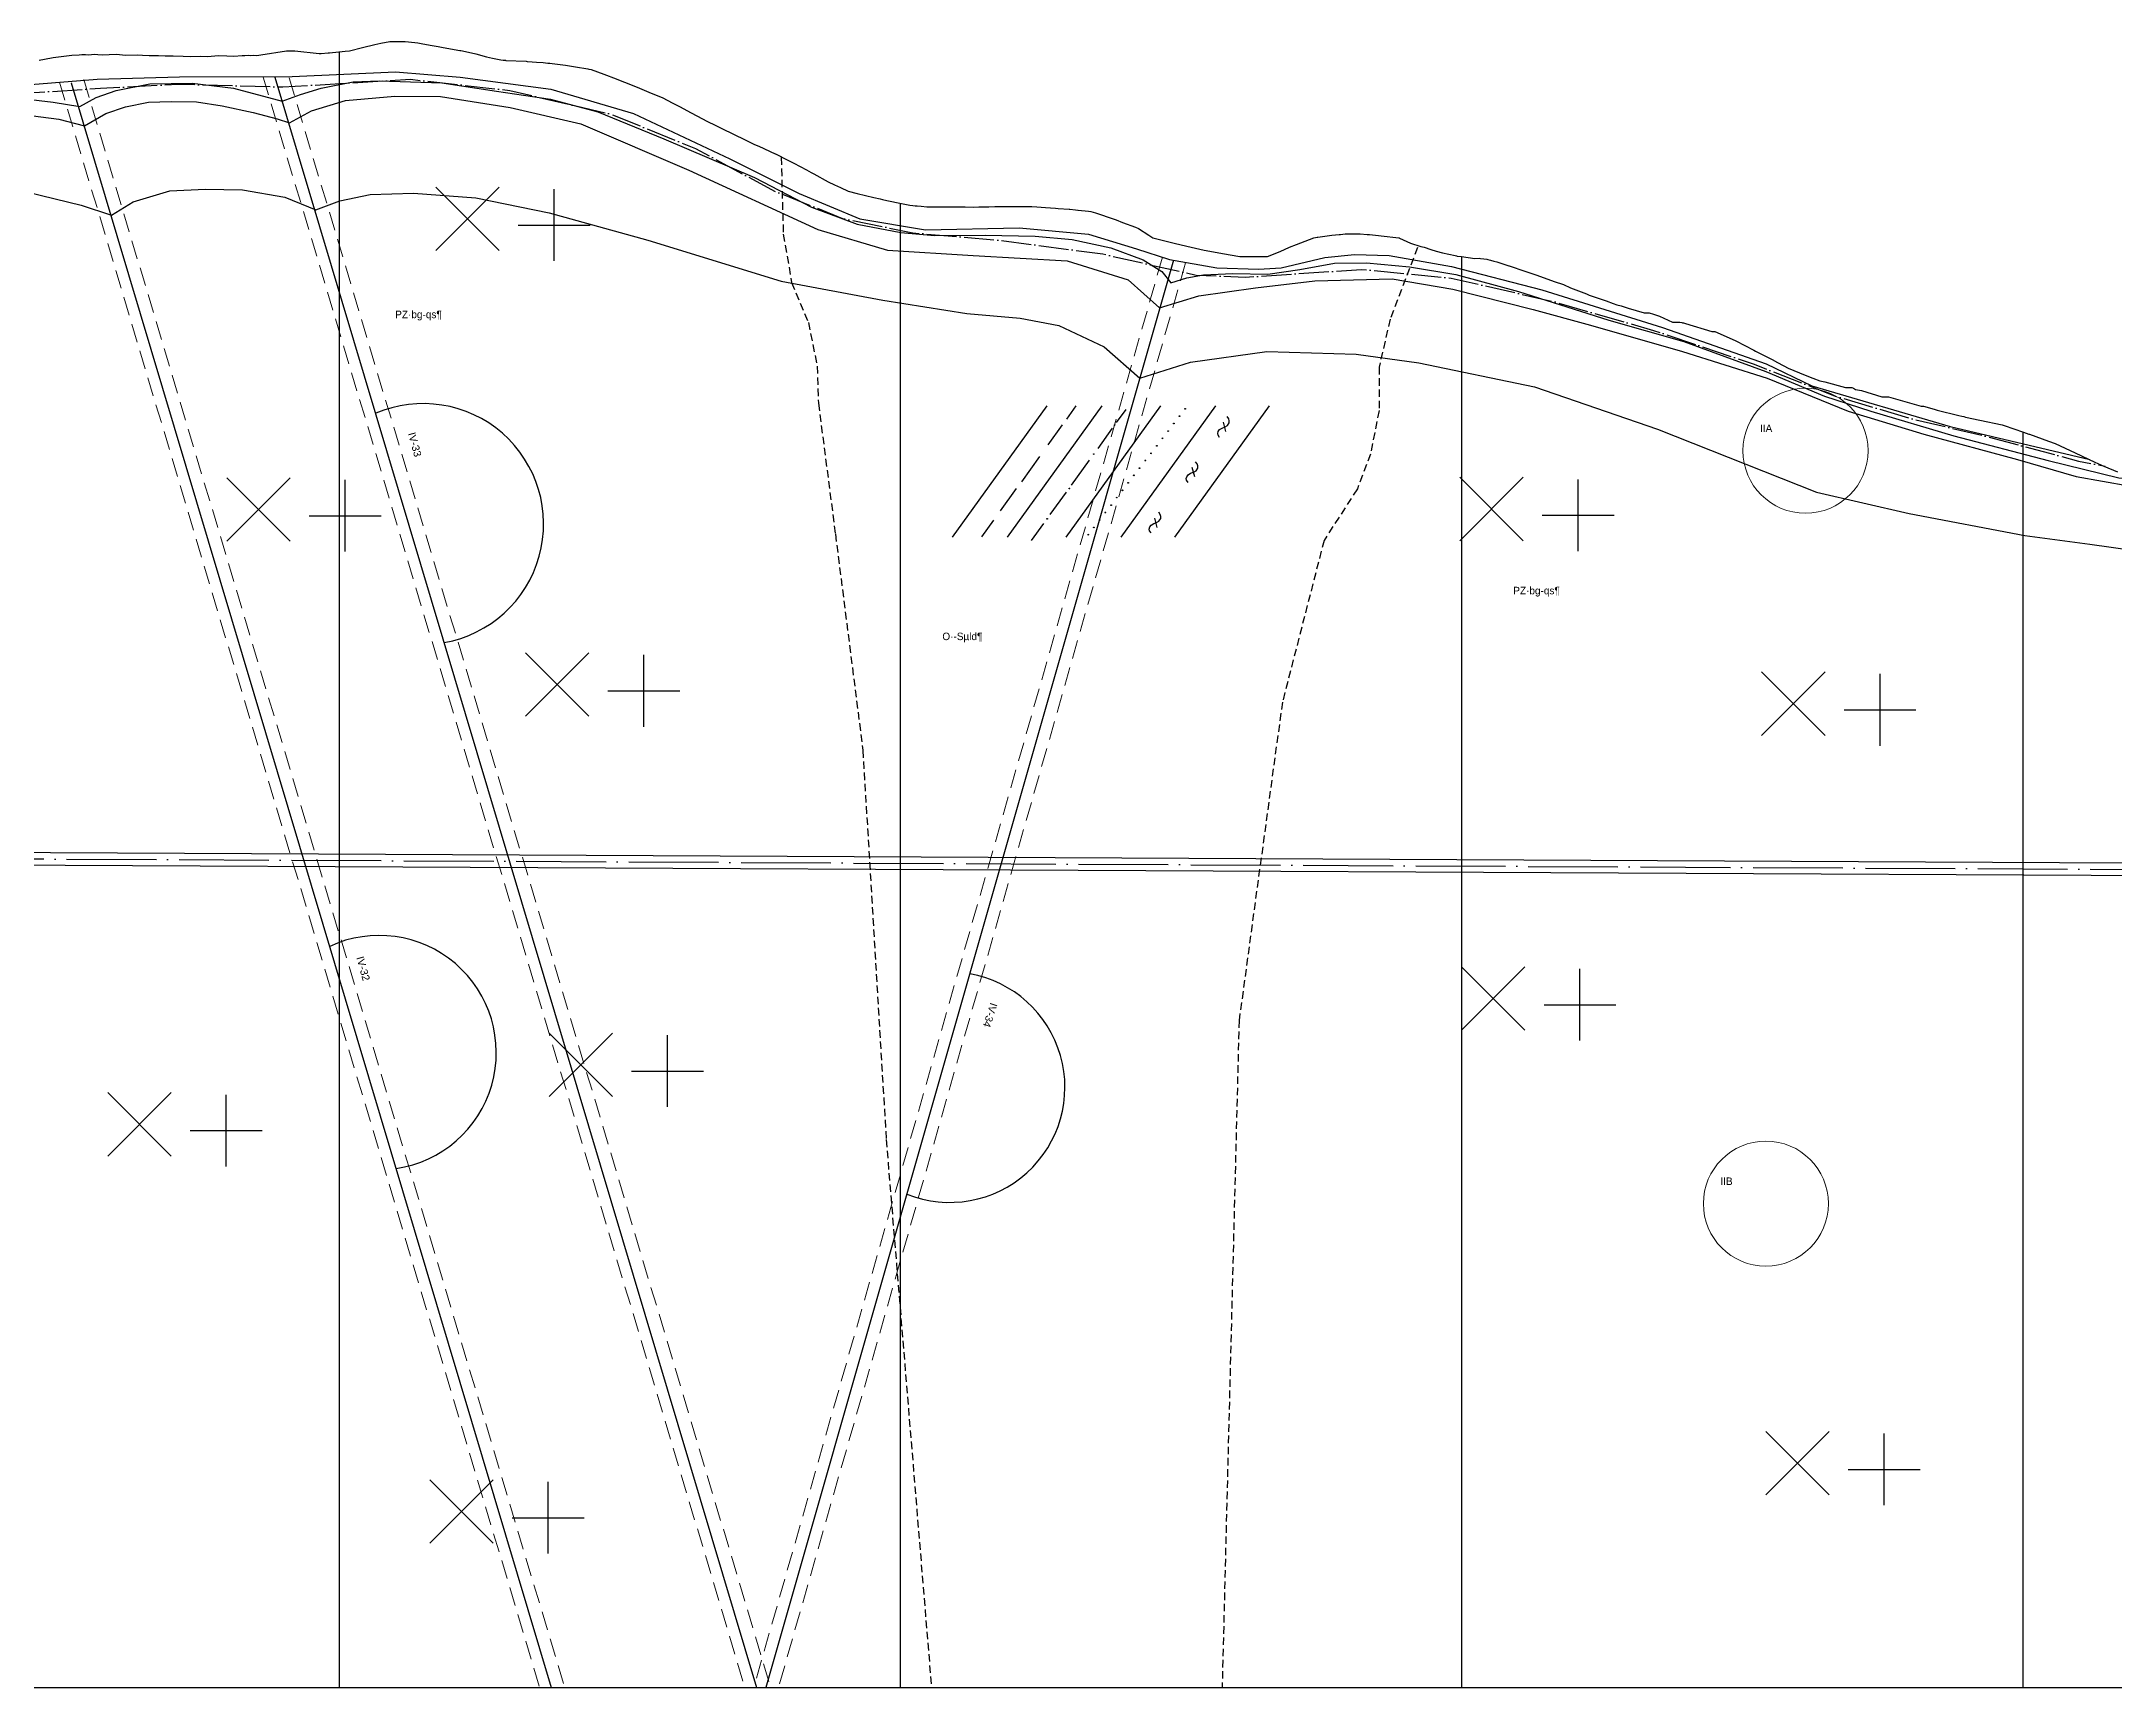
# Model space of a CAD drawing. Header units: inches. Extents: x 444671 to 463716, y 1783086 to 1794968.
# Drawn here: x 454713 to 455821, y 1787038 to 1787918 of the extents above; entities that cross this region are included whole.
import ezdxf

# ---------------------------------------------------------------- set-up
doc = ezdxf.new("R2010")
doc.units = ezdxf.units.IN
doc.header["$MEASUREMENT"] = 0
for name, pattern in [('ACAD_ISO04W100', [30, 24, -3, 0, -3]), ('DASHED', [0.75, 0.5, -0.25]), ('HIDDEN', [0.375, 0.25, -0.125]), ('NG', [1.8, 0.8, -0.1, 0, -0.1, 0.8])]:
    doc.linetypes.add(name, pattern=pattern)
for name, color, linetype in [('4', 4, 'Continuous'), ('Dc', 10, 'Continuous'), ('Dchat', 33, 'Continuous'), ('Dong', 252, 'HIDDEN'), ('Khung_bang', 140, 'Continuous'), ('PEGC', 3, 'Continuous'), ('Text', 3, 'Continuous'), ('Thachhoc', 125, 'Continuous'), ('Tim', 1, 'ACAD_ISO04W100')]:
    doc.layers.add(name, color=color, linetype=linetype)
doc.layers.add('doi', color=33, linetype='Continuous', lineweight=25)
doc.layers.add('Dut gay', color=1, linetype='Continuous', lineweight=25)
doc.styles.add('VNARIAL', font='')
doc.styles.get('VNARIAL').set_extended_font_data('.VnArial')
doc.linetypes.add('_lA1', pattern='A,2,-0.2,["x",Standard,S=0.1,R=0,X=-0.1,Y=-0.05],-0.1', length=2.3)
doc.linetypes.add('_lA2', pattern='A,2,-0.2,["xx",Standard,S=0.1,R=0,X=-0.1,Y=-0.05],-0.18', length=2.38)
doc.linetypes.add('_lB', pattern='A,2,-0.2,["xxx",Standard,S=0.1,R=0,X=-0.1,Y=-0.05],-0.26', length=2.46)
doc.linetypes.add('_llA', pattern='A,2,-0.2,["xxxx",Standard,S=0.1,R=0,X=-0.1,Y=-0.05],-0.34', length=2.54)
doc.linetypes.add('NEN_DA1', pattern='A,1.5,-0.15,["Y",Standard,S=0.2,R=0,X=-0.15,Y=-0.2],-0.005', length=1.655)

# ---------------------------------------------------------------- blocks, each defined once
blk = doc.blocks.new('l1')
at = {"layer": 'Thachhoc'}
for points in [[(-85.9, -35.1), (-35.3, 35.1)], [(-56.5, -35.1), (-5.9, 35.1)], [(-25.3, -35.1), (25.3, 35.1)], [(-24.9, 28.1), (-19.8, 35.2)], [(1.7, 26.2), (6.8, 33.3)], [(4.1, -35.1), (54.7, 35.1)], [(32.9, -35.1), (83.5, 35.1)], [(-34.8, 14.4), (-27.1, 25.1)], [(-8.2, 12.4), (-0.4, 23.2)], [(56.8, 18.3), (56, 19.5), (55.8, 20.4), (56.1, 21.5), (56.8, 22.5), (58.2, 23.3), (59.7, 23.9), (61, 24.6), (61.9, 26), (62, 27.2), (61.7, 28.2), (60.9, 29.4)], [(60.1, 21.5), (58.8, 26.5)], [(-49, -5.4), (-39.3, 8.1)], [(-22.4, -7.3), (-12.7, 6.2)], [(40, -5.9), (39.1, -4.6), (39, -3.7), (39.2, -2.7), (40, -1.7), (41.3, -0.8), (42.9, -0.2), (44.2, 0.4), (45.1, 1.9), (45.2, 3.1), (44.8, 4.1), (44, 5.3)], [(43.5, -2.8), (42.2, 2.2)], [(-60.3, -21), (-51.7, -9.1)], [(-33.7, -22.9), (-25.1, -11)], [(20.2, -32.8), (19.4, -31.6), (19.2, -30.7), (19.5, -29.6), (20.2, -28.7), (21.6, -27.8), (23.1, -27.2), (24.4, -26.5), (25.3, -25.1), (25.4, -23.9), (25.1, -22.9), (24.3, -21.7)], [(-70.3, -34.9), (-63.8, -25.9)], [(-43.7, -36.8), (-37.2, -27.8)], [(23.4, -29.9), (22.1, -24.9)]]:
    blk.add_lwpolyline(points, dxfattribs=at)
for centre in [(38.4, 33.6), (0.7, 24.9), (32.3, 25.7), (35.4, 29.7), (23.2, 13.8), (26.2, 17.8), (29.3, 21.7), (-10.5, 9.4), (14, 1.9), (17.1, 5.9), (20.1, 9.8), (-23.5, -9), (4.9, -10), (7.9, -6), (11, -2), (-4.3, -21.9), (-1.2, -17.9), (1.8, -13.9), (-35.4, -25.2), (-10.4, -29.8), (-7.3, -25.8), (-13.4, -33.7)]:
    blk.add_circle(centre, 0.198, dxfattribs=at)
blk = doc.blocks.new('g2')
at = {"layer": 'Thachhoc'}
for points in [[(-4.6, -14.5), (-38.5, 19.4)], [(-4.6, 19.4), (-38.5, -14.5)], [(24.8, -20.1), (24.8, 18.3)], [(5.6, -0.9), (44, -0.9)]]:
    blk.add_lwpolyline(points, dxfattribs=at)

msp = doc.modelspace()

# ---------------------------------------------------------------- linework, layer by layer
at = {"layer": '4', "linetype": 'NEN_DA1', "ltscale": 8}
msp.add_line((451942.4641, 1787491.9284), (456227.4938, 1787470.5032), dxfattribs=at)
msp.add_lwpolyline([(456292.9593, 1787476.676), (452212.4205, 1787497.0787)], dxfattribs=at)
at = {"layer": 'Dc', "lineweight": 13}
for centre in [(455656.2174, 1787699.5596), (455635.0354, 1787297.0475)]:
    msp.add_circle(centre, 33.4288, dxfattribs=at)
at = {"layer": 'Dchat', "linetype": '_lA1', "ltscale": 70, "flags": 128}
msp.add_lwpolyline([(453627.1938, 1787910.6408), (453628.026, 1787910.6972), (453684.3334, 1787908.2774), (453733.05, 1787907.6702), (453788.1466, 1787911.2999), (453824.474, 1787912.5098), (453869.8832, 1787910.09), (453914.1101, 1787904.1676), (453976.8311, 1787895.5235), (454031.9822, 1787883.0977), (454082.2672, 1787870.1317), (454123.758, 1787861.3223), (454147.8424, 1787857.472), (454168.0732, 1787850.7339), (454193.9421, 1787834.8755), (454219.0512, 1787820.4014), (454264.4405, 1787809.3046), (454300.6185, 1787803.4269), (454323.833, 1787799.6553), (454364.8767, 1787797.2429), (454394.0748, 1787798.782), (454436.2621, 1787810.3892), (454482.3325, 1787833.8674), (454535.4723, 1787861.7211), (454584.2564, 1787881.741), (454628.6848, 1787890.4452), (454651.7505, 1787891.1772), (454694.2252, 1787894.2086), (454743.0712, 1787898.1494), (454787.0629, 1787899.362), (454847.2366, 1787899.7082), (454902.5533, 1787902.1323), (454937.0049, 1787899.2233), (454985.5283, 1787892.9205), (455029.6846, 1787879.8299), (455081.2246, 1787855.6275), (455118.1927, 1787837.1586), (455150.783, 1787823.55), (455185.8054, 1787817.7178), (455235.9069, 1787818.6898), (455272.875, 1787815.2877), (455298.6553, 1787807.5113), (455316.1502, 1787801.7949), (455341.5372, 1787797.3387), (455363.8367, 1787796.6531), (455375.9666, 1787797.3412), (455399.2952, 1787802.8258), (455415.0764, 1787804.5397), (455433.602, 1787803.8541), (455466.9373, 1787797.9952), (455515.2286, 1787785.6062), (455579.8345, 1787765.3928), (455635.1183, 1787746.0395), (455659.6431, 1787734.2634), (455733.6234, 1787712.492), (455808.2704, 1787694.8624)], dxfattribs=at)
at = {"layer": 'Dchat', "linetype": '_lA2', "ltscale": 10, "flags": 128}
msp.add_lwpolyline([(453627.1938, 1787903.8126), (453654.3839, 1787904.0871), (453725.773, 1787902.4781), (453771.6463, 1787904.7389), (453808.4661, 1787906.1722), (453851.5021, 1787905.6944), (453899.3199, 1787900.9166), (453957.6577, 1787892.3165), (454009.2623, 1787883.1005), (454048.8794, 1787873.7364), (454083.8106, 1787865.6492), (454126.8355, 1787855.4339), (454150.8109, 1787846.4833), (454171.9186, 1787833.8738), (454187.7903, 1787819.7689), (454197.7157, 1787808.8541), (454204.3725, 1787811.5407), (454213.568, 1787812.7654), (454229.5094, 1787812.1531), (454238.7224, 1787811.1601), (454272.8771, 1787803.5764), (454300.6185, 1787799.0571), (454307.791, 1787797.8886), (454346.6431, 1787793.9235), (454368.2752, 1787793.0229), (454394.414, 1787795.1243), (454425.3374, 1787800.2806), (454433.7218, 1787800.5972), (454438.2434, 1787799.4186), (454442.1752, 1787796.8651), (454445.6993, 1787798.6451), (454448.5987, 1787799.278), (454451.3377, 1787799.0379), (454453.8845, 1787798.5578), (454459.0631, 1787807.5017), (454465.632, 1787815.8162), (454480.6185, 1787828.0717), (454487.0552, 1787832.6207), (454520.4404, 1787850.3476), (454553.6999, 1787864.8628), (454578.549, 1787875.1762), (454602.6334, 1787882.8158), (454644.7081, 1787886.7238), (454676.6562, 1787888.6584), (454700.0737, 1787888.2233), (454719.4608, 1787885.8813), (454733.7363, 1787883.5394), (454742.4721, 1787888.4359), (454753.1248, 1787892.0548), (454771.2344, 1787895.6737), (454793.7626, 1787896.0212), (454815.8009, 1787893.4137), (454841.8983, 1787886.4603), (454851.7579, 1787889.937), (454862.777, 1787893.4137), (454879.8791, 1787896.7403), (454893.8394, 1787897.3135), (454927.2152, 1787896.2926), (454956.4881, 1787891.7382), (454985.2955, 1787887.4512), (455010.7268, 1787880.8026), (455045.9876, 1787866.2954), (455094.3848, 1787845.5709), (455124.8059, 1787829.682), (455149.2603, 1787820.6917), (455172.5325, 1787816.2463), (455190.6712, 1787814.5365), (455217.7082, 1787814.8784), (455244.4028, 1787814.1945), (455264.2527, 1787812.4847), (455284.7871, 1787808.0392), (455302.2414, 1787801.5421), (455312.1663, 1787795.3868), (455316.9577, 1787789.2316), (455325.5136, 1787791.9672), (455334.4119, 1787793.677), (455350.1549, 1787794.3609), (455368.827, 1787793.933), (455385.9844, 1787796.382), (455404.3674, 1787799.7495), (455421.5248, 1787800.0556), (455444.5035, 1787797.9127), (455469.2214, 1787793.7568), (455502.8295, 1787784.6282), (455551.1208, 1787769.3051), (455591.2548, 1787757.8942), (455634.9779, 1787741.9191), (455666.4464, 1787728.7766), (455691.0565, 1787720.7573), (455735.4882, 1787707.5937), (455785.965, 1787694.3119), (455823.7889, 1787684.9865), (455849.3322, 1787683.514), (455866.5249, 1787686.9497), (455874.6206, 1787686.8754), (455880.4563, 1787685.1747), (455882.4016, 1787684.2029), (455890.6688, 1787692.2204), (455900.8813, 1787697.0795), (455918.3885, 1787704.3681), (455937.9914, 1787711.1348), (455961.1846, 1787715.5072), (455980.6185, 1787716.6275), (456002.1535, 1787716.2503), (456019.7658, 1787712.9481), (456036.4579, 1787707.4958), (456047.0502, 1787707.4958), (456059.5693, 1787704.9296), (456073.0502, 1787699.798), (456092.7845, 1787691.2397), (456110.3156, 1787684.0127), (456128.3558, 1787676.3532), (456148.7117, 1787673.31), (456159.726, 1787672.7045), (456165.9847, 1787673.0943), (456183.4763, 1787675.1568), (456202.4767, 1787676.7997), (456213.7436, 1787678.3511), (456224.6857, 1787679.7176), (456236.0583, 1787680.7127), (456244.0161, 1787682.0792), (456251.4767, 1787683.6941), (456256.4504, 1787684.4395), (456261.5483, 1787684.6879), (456265.9455, 1787684.4776), (456268.5861, 1787684.0481), (456272.0212, 1787683.2495), (456276.7817, 1787680.6143), (456282.8521, 1787676.5343), (456288.2601, 1787673.116), (456292.5645, 1787670.1387), (456297.0455, 1787665.3746), (456300.2642, 1787661.6756), (456301.378, 1787659.6815), (456303.6342, 1787659.7244), (456308.8785, 1787659.2736), (456312.2057, 1787658.6537), (456315.8563, 1787657.6029), (456317.7912, 1787657.1755), (456320.5951, 1787656.7178), (456324.0496, 1787655.9654), (456328.0506, 1787654.8232), (456331.4931, 1787653.0161), (456334.929, 1787650.3752), (456337.4692, 1787647.8698), (456342.2262, 1787643.8779), (456347.0397, 1787639.3092), (456351.4803, 1787635.6974), (456354.4421, 1787633.302), (456357.7636, 1787630.7579), (456360.3512, 1787628.946), (456364.982, 1787626.3534), (456373.9109, 1787622.2119), (456380.9196, 1787619.0979), (456386.4532, 1787617.0445), (456391.8285, 1787615.149), (456395.0697, 1787614.5172), (456400.9549, 1787614.1133), (456406.1118, 1787614.0055), (456408.826, 1787613.7946), (456412.9128, 1787613.262), (456418.3322, 1787611.4868), (456424.4622, 1787608.2027), (456431.5112, 1787602.7762), (456445.4936, 1787591.6911), (456460.9437, 1787581.022), (456477.7573, 1787569.6719), (456490.1681, 1787562.2209), (456507.1672, 1787552.9365), (456529.881, 1787542.7257), (456545.3242, 1787538.3), (456568.466, 1787532.8812), (456589.7998, 1787530.7137), (456622.804, 1787529.2544), (456636.4354, 1787529.263), (456643.2123, 1787528.636), (456647.9812, 1787527.8837), (456654.4784, 1787526.2963), (456659.8272, 1787530.2043), (456667.0027, 1787533.0157), (456676.2888, 1787536.6706), (456690.8935, 1787540.8261), (456705.3909, 1787547.0239), (456721.9126, 1787552.4201), (456730.6071, 1787555.4407), (456740.4752, 1787558.1446), (456751.6166, 1787560.6894), (456761.9621, 1787561.3256), (456769.1244, 1787561.6437), (456782.6145, 1787561.1966), (456790.2421, 1787559.1403), (456803.9088, 1787555.1102), (456817.5755, 1787550.1847), (456834.6028, 1787545.483), (456853.8688, 1787538.2396), (456902.7106, 1787525.0167), (456918.5039, 1787519.053), (456926.5248, 1787514.3682), (456933.3117, 1787509.6833), (456937.0819, 1787505.9689), (456939.3753, 1787506.5477), (456943.8847, 1787507.2408), (456949.7306, 1787507.411), (456955.8816, 1787507.0056), (456958.4526, 1787506.8986), (456976.2484, 1787503.4561), (456994.0436, 1787499.8488), (457011.8388, 1787492.8919), (457030.2177, 1787484.8838), (457047.2392, 1787473.8042), (457072.0635, 1787457.0237), (457103.6074, 1787439.2049), (457123.3696, 1787425.9847), (457150.1447, 1787415.4149), (457168.6521, 1787407.2739), (457193.0069, 1787397.3579), (457219.8243, 1787387.7187), (457245.5897, 1787377.6366), (457271.666, 1787367.3969), (457296.6663, 1787358.5117), (457300.5286, 1787357.3688)], dxfattribs=at)
at = {"layer": 'Dchat', "color": 14, "linetype": 'Continuous', "lineweight": 13}
for points in [[(454729.2463, 1787896.2738), (454985.8255, 1787038.3548)], [(454838.1218, 1787899.35), (455095.621, 1787038.3548)], [(455318.4996, 1787801.3839), (455100.5022, 1787038.3548)]]:
    msp.add_lwpolyline(points, dxfattribs=at)
at = {"layer": 'Dchat', "linetype": '_lB', "ltscale": 10, "flags": 128}
msp.add_lwpolyline([(453627.1938, 1787893.8899), (453630.0148, 1787893.9963), (453706.8983, 1787892.1563), (453756.3747, 1787892.7224), (453810.2392, 1787894.1025), (453864.1036, 1787892.7224), (453922.1115, 1787885.8224), (453991.9163, 1787875.6705), (454040.2562, 1787865.0905), (454100.566, 1787852.2104), (454120.6185, 1787845.6825), (454139.0316, 1787837.8423), (454155.187, 1787827.3012), (454177.9348, 1787809.1835), (454196.0677, 1787794.6897), (454205.2988, 1787786.125), (454213.2112, 1787790.7364), (454222.4437, 1787793.3722), (454264.5652, 1787793.2043), (454300.6185, 1787790.1547), (454324.6198, 1787788.1245), (454356.386, 1787785.8245), (454386.3107, 1787786.2845), (454407.0278, 1787787.2045), (454413.2103, 1787787.3199), (454426.315, 1787787.3199), (454432.665, 1787785.4629), (454437.1565, 1787782.2131), (454441.3382, 1787784.0701), (454444.7456, 1787784.9986), (454451.87, 1787784.5343), (454458.0652, 1787783.7606), (454463.1974, 1787792.4444), (454468.3706, 1787800.1196), (454486.5265, 1787818.3255), (454516.3005, 1787836.5057), (454561.4177, 1787858.1257), (454597.5064, 1787871.0299), (454632.9556, 1787877.9299), (454661.9596, 1787880.6899), (454680.6185, 1787880.3015), (454699.2216, 1787879.9205), (454722.4441, 1787876.7274), (454736.2928, 1787873.3218), (454747.5851, 1787879.9205), (454758.2378, 1787883.3268), (454770.493, 1787885.968), (454782.5513, 1787886.2318), (454796.1695, 1787886.0047), (454809.7877, 1787883.9638), (454826.3562, 1787880.3355), (454839.2924, 1787877.0474), (454845.7612, 1787874.8926), (454857.557, 1787881.2453), (454875.8257, 1787886.7498), (454902.2127, 1787889.0678), (454926.4625, 1787888.9966), (454963.7532, 1787883.0166), (455001.5044, 1787874.2766), (455059.2215, 1787849.5607), (455128.2141, 1787817.8875), (455165.5073, 1787806.7087), (455211.1915, 1787803.914), (455261.5374, 1787801.1193), (455294.1691, 1787790.8721), (455310.9511, 1787775.9671), (455331.9859, 1787782.346), (455362.183, 1787786.5636), (455394.0036, 1787790.4568), (455435.2405, 1787791.4301), (455467.7105, 1787785.9147), (455510.7012, 1787775.0138), (455541.3078, 1787766.7156), (455590.4732, 1787752.6799), (455635.7291, 1787738.3255), (455679.0497, 1787720.7964), (455719.5388, 1787708.412), (455769.5305, 1787694.7891), (455800.9302, 1787685.7072), (455829.0247, 1787680.7534), (455848.0298, 1787679.515), (455868.6875, 1787677.4509), (455877.5914, 1787676.3651), (455885.7604, 1787674.2277), (455893.4487, 1787683.0708), (455910.5989, 1787692.0745), (455937.0508, 1787700.7877), (455980.6185, 1787705.5518), (456006.9257, 1787704.2882), (456019.7658, 1787701.0814), (456033.2468, 1787694.6671), (456043.8406, 1787696.2705), (456055.7174, 1787694.6671), (456067.9153, 1787690.4975), (456083.7433, 1787684.8001), (456113.566, 1787674.275), (456128.3558, 1787669.5318), (456139.9227, 1787669.2461), (456152.4408, 1787669.1185), (456171.755, 1787670.0919), (456191.1709, 1787673.1535), (456213.5111, 1787674.3748), (456229.8412, 1787674.3748), (456240.6035, 1787674.8299), (456250.5832, 1787674.4203), (456256.9276, 1787673.6841), (456265.5499, 1787672.149), (456272.0212, 1787671.0495), (456276.8136, 1787669.2057), (456282.8396, 1787666.1954), (456290.5888, 1787662.0812), (456294.1038, 1787660.6946), (456298.4683, 1787657.7744), (456302.9104, 1787653.259), (456305.5328, 1787653.6053), (456309.8163, 1787653.3273), (456314.7659, 1787652.6728), (456317.7912, 1787652.1755), (456328.9741, 1787647.3733), (456339.0597, 1787642.2151), (456339.0597, 1787642.2151), (456347.0266, 1787636.9105), (456353.7608, 1787632.4242), (456360.3512, 1787627.9451), (456370.5111, 1787621.7093), (456376.2521, 1787619.0621), (456382.2929, 1787616.5246), (456389.0663, 1787613.9458), (456396.0791, 1787612.2432), (456401.7306, 1787611.7564), (456406.895, 1787611.2696), (456412.4491, 1787610.2961), (456418.6142, 1787607.949), (456424.753, 1787604.5416), (456431.3116, 1787598.873), (456441.789, 1787589.6652), (456453.3202, 1787579.0786), (456467.0331, 1787568.6476), (456478.6265, 1787561.5996), (456491.5478, 1787553.8396), (456523.3495, 1787537.0173), (456540.7946, 1787529.2403), (456555.1017, 1787524.4751), (456574.3955, 1787521.0093), (456599.9769, 1787518.6267), (456616.2202, 1787518.2494), (456630.3461, 1787517.0567), (456639.8956, 1787515.8646), (456649.8444, 1787515.0694), (456658.1601, 1787514.0802), (456666.9094, 1787521.7481), (456678.717, 1787528.5485), (456690.3858, 1787533.2671), (456699.1373, 1787537.4306), (456711.2228, 1787542.0104), (456729.3132, 1787547.8179), (456744.5841, 1787552.0649), (456765.8635, 1787555.7317), (456782.6145, 1787557.1966), (456794.0964, 1787553.7856), (456809.6185, 1787548.0112), (456820.5212, 1787543.2385), (456835.0236, 1787538.936), (456850.9343, 1787535.0765), (456880.1276, 1787528.2281), (456904.7516, 1787520.6187), (456916.8097, 1787514.7849), (456926.0225, 1787508.9163), (456930.5767, 1787505.2412), (456935.313, 1787498.3548), (456938.1087, 1787499.6411), (456944.9912, 1787500.4287), (456953.9679, 1787499.6196), (456971.6594, 1787494.8945), (456992.9286, 1787487.1714), (456998.0188, 1787484.4293), (457033.4651, 1787467.8049), (457044.8407, 1787461.0645), (457063.4509, 1787451.0777), (457081.5577, 1787441.0763), (457099.1691, 1787431.8281), (457118.0738, 1787423.7775), (457141.735, 1787413.4501), (457172.2304, 1787399.5515), (457214.6082, 1787384.0045), (457254.0334, 1787368.9942), (457299.8621, 1787354.7932), (457300.5286, 1787354.6198)], dxfattribs=at)
at = {"layer": 'Dchat', "linetype": '_llA', "ltscale": 10, "flags": 128}
msp.add_lwpolyline([(453627.1938, 1787852.2661), (453643.9336, 1787852.7223), (453710.5875, 1787855.4077), (453816.2335, 1787853.8085), (453913.1313, 1787849.3815), (453995.5196, 1787839.2545), (454057.2932, 1787826.8143), (454094.2765, 1787813.3192), (454127.7971, 1787797.5297), (454149.346, 1787783.654), (454188.1703, 1787755.3704), (454223.6063, 1787722.3559), (454233.1836, 1787727.1406), (454243.7186, 1787730.0114), (454266.7042, 1787729.0545), (454300.6185, 1787724.8187), (454339.3503, 1787725.521), (454385.516, 1787725.064), (454404.839, 1787719.4779), (454413.1859, 1787712.1271), (454426.3182, 1787723.0866), (454445.5033, 1787726.5272), (454462.2286, 1787725.0527), (454476.9864, 1787722.1035), (454486.4545, 1787741.8492), (454506.9435, 1787772.0795), (454527.5406, 1787790.9081), (454558.6553, 1787815.4291), (454585.3877, 1787829.0033), (454623.9524, 1787838.1986), (454661.742, 1787840.3921), (454706.0038, 1787837.7648), (454734.4892, 1787830.7588), (454750.7039, 1787825.5043), (454762.1677, 1787832.5877), (454781.9006, 1787838.4411), (454800.7086, 1787839.3653), (454820.7498, 1787839.0572), (454843.2577, 1787835.0523), (454859.9074, 1787828.2747), (454872.6438, 1787833.1668), (454888.9851, 1787836.5557), (454912.1096, 1787837.1718), (454945.409, 1787834.7072), (454984.5665, 1787826.6973), (455037.4117, 1787812.1965), (455108.5699, 1787790.2057), (455162.9899, 1787779.9611), (455207.9455, 1787772.8687), (455236.3469, 1787770.3859), (455257.0385, 1787766.4851), (455281.2437, 1787755.1726), (455300.3736, 1787738.3989), (455327.5308, 1787746.9893), (455368.2826, 1787752.6056), (455416.0605, 1787751.2015), (455449.5419, 1787746.6034), (455511.334, 1787733.7612), (455577.0808, 1787711.0405), (455662.1067, 1787677.4532), (455711.6692, 1787666.0261), (455773.4613, 1787654.1718), (455808.2322, 1787649.6773), (455842.3414, 1787644.738), (455870.5186, 1787640.2927), (455898.2014, 1787632.3898), (455912.6401, 1787644.245), (455930.537, 1787654.6333), (455957.2311, 1787661.0544), (455984.0168, 1787662.5315), (456001.3575, 1787659.1668), (456011.6348, 1787655.0103), (456019.7098, 1787649.8759), (456029.9871, 1787652.3209), (456047.3607, 1787654.0323), (456075.5015, 1787650.2105), (456091.9096, 1787646.2974, -0.013604049), (456092.698, 1787646.0866), (456123.9551, 1787636.8093), (456142.9233, 1787633.256), (456161.2986, 1787629.7027), (456182.4299, 1787627.196), (456204.093, 1787627.196), (456229.8412, 1787629.5304), (456237.4592, 1787630.4105), (456252.3988, 1787631.1746), (456267.3611, 1787632.1602), (456275.582, 1787632.1602), (456285.4112, 1787631.776), (456291.7675, 1787630.5616), (456299.0337, 1787628.033), (456304.9041, 1787625.1768), (456310.7831, 1787620.2641), (456312.5513, 1787621.3946), (456316.6452, 1787623.17), (456318.6722, 1787623.3076), (456323.6523, 1787622.983), (456328.1993, 1787622.0633), (456334.2555, 1787619.9648), (456343.5192, 1787615.9384), (456358.7205, 1787606.9566), (456375.5562, 1787595.8613), (456381.4072, 1787593.6757), (456387.3925, 1787592.2934), (456395.839, 1787591.7588), (456403.7876, 1787590.8039), (456409.5749, 1787588.8544), (456423.0912, 1787584.0322), (456432.8056, 1787579.1986), (456446.7749, 1787571.0394), (456466.7244, 1787556.7043), (456484.097, 1787543.958), (456504.1839, 1787531.7541), (456522.3708, 1787522.2622), (456562.0923, 1787503.5071), (456568.4977, 1787501.0499), (456576.8954, 1787498.4172), (456591.4268, 1787495.4769), (456613.1319, 1787494.5581), (456626.1917, 1787495.6607), (456642.5625, 1787496.7633), (456648.7833, 1787496.6194), (456656.5061, 1787495.2579), (456665.0468, 1787491.9901), (456672.2142, 1787497.3094), (456683.9649, 1787503.9001), (456699.2203, 1787510.4909), (456719.4234, 1787515.228), (456745.1926, 1787518.1114), (456770.2958, 1787519.1967), (456805.5658, 1787515.9035), (456838.1988, 1787510.6344), (456872.2031, 1787503.6785), (456893.0992, 1787494.2433), (456904.9472, 1787486.5985), (456914.08, 1787478.707), (456927.0446, 1787462.7623), (456932.6663, 1787464.8936), (456941.5498, 1787465.986), (456950.9806, 1787466.1693), (456963.4682, 1787465.7534), (456980.1184, 1787462.0106), (457014.3352, 1787448.1819), (457049.2123, 1787429.9168), (457072.1413, 1787416.8108), (457106.0874, 1787397.5964), (457139.651, 1787378.7313), (457177.5301, 1787361.9065), (457214.15, 1787346.3382), (457241.0869, 1787337.9258), (457275.4913, 1787329.9606), (457300.5286, 1787325.863)], format="xyb", dxfattribs=at)
at = {"layer": 'Dchat', "color": 14}
for centre, radius, start, end in [((454917.2627, 1787660.3858), 64.3906, 280.0944041, 113.2064524), ((454893.7408, 1787377.8189), 62.6224, 278.3470259, 114.9538305), ((455198.792, 1787359.2604), 61.5478, 248.1308483, 79.9798835)]:
    msp.add_arc(centre, radius, start, end, dxfattribs=at)
at = {"layer": 'doi', "color": 4, "linetype": 'NG', "ltscale": 20, "flags": 128}
msp.add_lwpolyline([(453627.1938, 1787900.6178), (453706.8883, 1787902.232), (453814.4436, 1787903.9663), (453899.7021, 1787896.6852), (454019.5001, 1787877.6889), (454094.5568, 1787860.9425), (454149.9384, 1787843.468), (454194.4229, 1787819.5849), (454243.2382, 1787809.8299), (454300.6185, 1787801.0613), (454304.7094, 1787800.4362), (454365.0957, 1787795.7393), (454418.1106, 1787800.3833), (454444.1455, 1787805.0802), (454483.5593, 1787827.4806), (454524.058, 1787850.9649), (454566.003, 1787871.1976), (454613.1898, 1787883.9508), (454658.3891, 1787888.6476), (454700.3342, 1787890.4541), (454744.8104, 1787893.3445), (454786.3938, 1787895.5123), (454842.242, 1787894.0154), (454910.4623, 1787898.1327), (454963.5735, 1787892.1854), (455018.0582, 1787879.3761), (455062.9281, 1787861.077), (455105.4142, 1787838.1932), (455141.4786, 1787823.7793), (455179.0886, 1787816.0575), (455226.4876, 1787811.9393), (455280.5841, 1787804.7324), (455330.5591, 1787793.4071), (455356.5934, 1787792.3438), (455418.9333, 1787796.462), (455466.8474, 1787791.829), (455520.944, 1787779.4742), (455574.9315, 1787763.9032), (455628.7425, 1787745.8111), (455672.0974, 1787728.7383), (455713.667, 1787716.507), (455754.4715, 1787706.8239), (455802.1608, 1787694.0621), (455816.474, 1787691.338)], dxfattribs=at)
at = {"layer": 'doi', "color": 250, "linetype": 'DASHED', "ltscale": 8}
for points in [[(455108.6361, 1787856.4011), (455109.7737, 1787815.3885), (455114.248, 1787789.5222), (455123.2017, 1787768.0441), (455127.8558, 1787744.7737), (455128.5692, 1787724.9026), (455137.6193, 1787655.0469), (455152.3156, 1787539.4426), (455164.7866, 1787331.2616), (455188.9949, 1787038.3548)], [(455448.8443, 1787808.1736), (455434.1135, 1787769.881), (455428.2905, 1787744.2844), (455428.2905, 1787721.0148), (455423.6323, 1787697.7452), (455416.6448, 1787679.1295), (455398.8727, 1787651.65), (455376.5703, 1787565.1252), (455353.4119, 1787395.006), (455344.3568, 1787038.3548)]]:
    msp.add_lwpolyline(points, dxfattribs=at)
at = {"layer": 'Dong', "linetype": 'ByBlock'}
for p, q in [((454872.4938, 1787038.3548), (454872.4938, 1787912.8061)), ((455172.4938, 1787038.3548), (455172.4938, 1787831.8178)), ((455472.4938, 1787038.3548), (455472.4938, 1787803.34)), ((455772.4938, 1787038.3548), (455772.4938, 1787709.5507))]:
    msp.add_line(p, q, dxfattribs=at)
at = {"layer": 'Dut gay', "color": 1, "linetype": 'DASHED', "lineweight": 9, "ltscale": 20, "flags": 128}
for points in [[(454722.8673, 1787896.5942), (454979.5423, 1787038.3548)], [(454735.8202, 1787897.9932), (454992.9136, 1787038.3548)], [(454831.7428, 1787899.3207), (455089.2333, 1787038.3548)], [(454845.6438, 1787898.9709), (455103.0296, 1787038.3548)], [(455312.4598, 1787803.0522), (455093.9858, 1787038.3548)], [(455324.8038, 1787799.9636), (455107.2122, 1787038.3548)]]:
    msp.add_lwpolyline(points, dxfattribs=at)
at = {"layer": 'Dut gay', "color": 1, "ltscale": 20, "flags": 128}
for points in [[(454729.1687, 1787896.2445), (454985.7391, 1787038.3548)], [(454838.0442, 1787899.3207), (455095.5346, 1787038.3548)], [(455318.422, 1787801.3546), (455100.433, 1787038.3548)]]:
    msp.add_lwpolyline(points, dxfattribs=at)
at = {"layer": 'Khung_bang', "linetype": 'ByBlock'}
msp.add_lwpolyline([(446139.7357, 1787038.3548), (458289.9137, 1787038.3548)], dxfattribs=at)
at = {"layer": 'PEGC', "color": 3}
msp.add_lwpolyline([(454711.9614, 1787908.3548), (454718.6433, 1787909.6128), (454719.5234, 1787909.7267), (454729.5474, 1787911.0577), (454733.3924, 1787911.1795), (454734.7557, 1787911.3155), (454736.7604, 1787911.3149), (454738.3795, 1787911.2585), (454741.4964, 1787911.4848), (454743.4168, 1787911.3446), (454745.6485, 1787911.1817), (454753.1853, 1787911.5304), (454754.98, 1787911.3476), (454758.2006, 1787911.0953), (454764.3484, 1787911.2631), (454767.3165, 1787911.1063), (454770.7657, 1787910.9241), (454775.7631, 1787910.9007), (454779.4359, 1787910.6864), (454783.5789, 1787910.5951), (454789.0642, 1787910.4167), (454792.7355, 1787910.3342), (454798.2518, 1787910.4567), (454802.0039, 1787910.379), (454807.9498, 1787910.7926), (454812.3416, 1787910.7173), (454815.9952, 1787910.5266), (454820.4908, 1787910.9153), (454821.9451, 1787910.7807), (454823.8625, 1787910.9951), (454825.0316, 1787910.8368), (454826.7152, 1787911.0572), (454828.0021, 1787910.7861), (454829.5011, 1787911.0062), (454830.5632, 1787911.2108), (454844.2242, 1787913.3548), (454848.6678, 1787913.3548), (454861.6898, 1787911.8539), (454862.7018, 1787911.8595), (454866.4049, 1787912.2529), (454867.2416, 1787912.2738), (454875.5208, 1787913.1129), (454875.6307, 1787913.1196), (454877.9079, 1787913.3548), (454884.7543, 1787915.0639), (454891.4061, 1787916.6638), (454894.5855, 1787917.4432), (454899.5281, 1787918.3251), (454899.5703, 1787918.3342), (454899.8474, 1787918.3548), (454900.3124, 1787918.3548), (454904.1457, 1787918.3548), (454907.7101, 1787918.3548), (454909.3575, 1787918.2104), (454914.4921, 1787917.5474), (454916.1231, 1787917.2701), (454921.0017, 1787916.4238), (454925.2093, 1787915.7123), (454927.9764, 1787915.172), (454936.9087, 1787913.6031), (454937.385, 1787913.508), (454938.3224, 1787913.3548), (454945.3572, 1787911.6972), (454951.1448, 1787910.2162), (454954.2711, 1787909.451), (454958.8275, 1787908.5318), (454960.0338, 1787908.3548), (454961.3057, 1787908.2685), (454961.4189, 1787908.2576), (454972.402, 1787907.753), (454972.8667, 1787907.7184), (454975.5618, 1787907.5328), (454977.8593, 1787907.3005), (454981.3933, 1787907.1296), (454983.9216, 1787906.831), (454984.9923, 1787906.7453), (454986.1913, 1787906.6123), (454989.047, 1787906.2291), (454993.2953, 1787905.6083), (454998.7212, 1787904.7723), (455005.3761, 1787903.6535), (455005.8624, 1787903.5698), (455007.0577, 1787903.3548), (455013.898, 1787900.8837), (455020.381, 1787898.3548), (455021.728, 1787897.8229), (455028.1274, 1787895.2959), (455032.9022, 1787893.3548), (455039.2398, 1787890.7289), (455045.0248, 1787888.3548), (455050.669, 1787885.3777), (455054.6429, 1787883.3548), (455060.1185, 1787880.3986), (455063.9019, 1787878.3548), (455068.9311, 1787875.7929), (455073.7978, 1787873.3548), (455074.4558, 1787873.0393), (455077.5771, 1787871.4978), (455082.3924, 1787869.1317), (455083.9411, 1787868.3548), (455088.71, 1787866.0825), (455094.4771, 1787863.3548), (455096.7847, 1787862.367), (455105.3619, 1787858.3548), (455105.6559, 1787858.2084), (455112.5142, 1787854.7944), (455115.3975, 1787853.3548), (455122.1303, 1787849.7153), (455124.7223, 1787848.3548), (455126.0286, 1787847.6111), (455133.7776, 1787843.3548), (455137.0971, 1787841.7172), (455140.301, 1787840.2537), (455144.5345, 1787838.3548), (455149.2767, 1787837.1104), (455158.1016, 1787834.998), (455161.6479, 1787834.1493), (455162.7788, 1787833.8787), (455165.1255, 1787833.3548), (455172.9163, 1787831.7296), (455177.3766, 1787830.9118), (455178.9634, 1787830.6754), (455180.2564, 1787830.5007), (455181.3302, 1787830.3996), (455183.4269, 1787830.3191), (455186.5933, 1787830.0007), (455188.7372, 1787830.002), (455192.0137, 1787829.8787), (455195.0711, 1787829.9414), (455199.4576, 1787829.8901), (455202.5875, 1787829.9571), (455206.9177, 1787829.903), (455211.3878, 1787829.8472), (455214.3971, 1787829.9175), (455219.6658, 1787829.9644), (455222.9477, 1787830.0428), (455228.0434, 1787830.0896), (455230.8374, 1787830.0928), (455235.8594, 1787830.1383), (455237.2823, 1787830.0998), (455242.7067, 1787830.0464), (455245.3482, 1787829.8922), (455249.8964, 1787829.5885), (455255.3193, 1787829.2263), (455256.6695, 1787829.1001), (455262.6538, 1787828.7188), (455262.921, 1787828.6883), (455266.0058, 1787828.3548), (455267.1465, 1787828.2243), (455267.3909, 1787828.2178), (455273.0135, 1787827.5548), (455274.0957, 1787827.375), (455276.7278, 1787826.6921), (455286.7378, 1787823.3548), (455287.7902, 1787822.9432), (455291.1744, 1787821.6529), (455298.0352, 1787819.0211), (455299.6082, 1787818.3548), (455305.1506, 1787814.7405), (455307.3029, 1787813.3548), (455319.4516, 1787810.2896), (455327.8708, 1787808.3548), (455334.8325, 1787806.8421), (455339.7048, 1787805.9129), (455344.6361, 1787804.9272), (455353.8751, 1787803.3548), (455366.1158, 1787803.3548), (455368.6661, 1787803.3548), (455375.4624, 1787806.1281), (455380.3408, 1787808.3548), (455384.194, 1787809.8897), (455393.3365, 1787813.3548), (455395.1327, 1787813.6753), (455395.4468, 1787813.6954), (455402.9217, 1787814.7859), (455406.9395, 1787815.2256), (455407.6028, 1787815.2282), (455410.1107, 1787815.4264), (455412.5524, 1787815.548), (455418.092, 1787815.4262), (455421.8821, 1787815.1331), (455423.1772, 1787815.0862), (455427.9275, 1787814.6074), (455429.3777, 1787814.485), (455438.8894, 1787813.3548), (455439.0232, 1787813.2934), (455439.1646, 1787813.2303), (455445.1328, 1787810.443), (455450.5441, 1787808.7983), (455452.2791, 1787808.3548), (455455.968, 1787807.0713), (455458.838, 1787806.3278), (455462.1813, 1787805.2945), (455469.0096, 1787803.9305), (455469.7377, 1787803.738), (455470.0275, 1787803.6312), (455472.3869, 1787803.3548), (455479.4841, 1787802.3738), (455481.682, 1787802.437), (455482.5168, 1787802.3939), (455484.2495, 1787802.1271), (455485.8002, 1787801.8945), (455486.4881, 1787801.7132), (455487.805, 1787801.4324), (455489.6359, 1787800.9505), (455491.1245, 1787800.4602), (455497.5562, 1787798.4655), (455497.8776, 1787798.3548), (455506.1501, 1787795.5791), (455512.55, 1787793.3548), (455521.8444, 1787790.1055), (455526.8508, 1787788.3548), (455530.5798, 1787786.5876), (455539.1836, 1787783.3548), (455540.5794, 1787782.7441), (455546.9772, 1787780.6062), (455549.6119, 1787779.6392), (455553.3333, 1787778.3548), (455555.4044, 1787777.581), (455557.715, 1787777.0132), (455561.479, 1787775.7369), (455569.947, 1787773.3548), (455572.6038, 1787773.3548), (455572.6193, 1787773.35), (455572.6278, 1787773.3477), (455574.9679, 1787772.5194), (455577.1823, 1787771.9398), (455578.2454, 1787771.5381), (455585.0794, 1787768.3548), (455586.7786, 1787768.3548), (455588.2175, 1787768.3548), (455588.8127, 1787768.3548), (455589.1029, 1787768.3548), (455590.1232, 1787768.0728), (455590.496, 1787768.001), (455591.0824, 1787767.8684), (455592.1273, 1787767.6107), (455606.0764, 1787763.3548), (455606.9617, 1787763.3548), (455607.5437, 1787763.3548), (455607.6978, 1787763.3548), (455618.6805, 1787758.4866), (455618.9679, 1787758.3548), (455619.0429, 1787758.3153), (455628.5084, 1787753.3548), (455629.5644, 1787752.7678), (455633.0645, 1787751.0361), (455638.3168, 1787748.3548), (455641.2569, 1787746.7397), (455647.3278, 1787743.6033), (455647.7981, 1787743.3548), (455655.11, 1787740.3963), (455660.1862, 1787738.3548), (455663.9576, 1787736.8402), (455666.4587, 1787736.39), (455677.6067, 1787733.3548), (455679.4132, 1787733.3548), (455680.2905, 1787733.3548), (455680.9176, 1787733.3548), (455681.0156, 1787733.3548), (455681.8368, 1787732.983), (455682.9826, 1787732.3178), (455686.15, 1787731.7782), (455696.9292, 1787728.3548), (455698.7175, 1787728.3548), (455699.9372, 1787728.3548), (455700.6022, 1787728.3548), (455700.6472, 1787728.3375), (455718.0396, 1787723.3548), (455718.667, 1787723.3548), (455719.298, 1787723.3548), (455725.0125, 1787721.7173), (455726.5849, 1787721.2001), (455738.1051, 1787718.3548), (455739.8401, 1787717.9626), (455740.7674, 1787717.7902), (455741.8271, 1787717.5797), (455749.4717, 1787715.9248), (455761.3343, 1787713.3548), (455762.397, 1787713.0514), (455772.8127, 1787709.4402), (455775.6357, 1787708.4705), (455775.9252, 1787708.3548), (455786.1593, 1787704.6431), (455789.6478, 1787703.3548), (455800.38, 1787698.3683), (455800.4097, 1787698.3548), (455800.4271, 1787698.3465), (455810.8005, 1787693.3548), (455815.7755, 1787691.3087), (455822.9649, 1787688.3548)], dxfattribs=at)
at = {"layer": 'Text'}
msp.add_lwpolyline([(454711.9614, 1787908.3548), (454718.6433, 1787909.6128), (454719.5234, 1787909.7267), (454729.5474, 1787911.0577), (454733.3924, 1787911.1795), (454734.7557, 1787911.3155), (454736.7604, 1787911.3149), (454738.3795, 1787911.2585), (454741.4964, 1787911.4848), (454743.4168, 1787911.3446), (454745.6485, 1787911.1817), (454753.1853, 1787911.5304), (454754.98, 1787911.3476), (454758.2006, 1787911.0953), (454764.3484, 1787911.2631), (454767.3165, 1787911.1063), (454770.7657, 1787910.9241), (454775.7631, 1787910.9007), (454779.4359, 1787910.6864), (454783.5789, 1787910.5951), (454789.0642, 1787910.4167), (454792.7355, 1787910.3342), (454798.2518, 1787910.4567), (454802.0039, 1787910.379), (454807.9498, 1787910.7926), (454812.3416, 1787910.7173), (454815.9952, 1787910.5266), (454820.4908, 1787910.9153), (454821.9451, 1787910.7807), (454823.8625, 1787910.9951), (454825.0316, 1787910.8368), (454826.7152, 1787911.0572), (454828.0021, 1787910.7861), (454829.5011, 1787911.0062), (454830.5632, 1787911.2108), (454844.2242, 1787913.3548), (454848.6678, 1787913.3548), (454861.6898, 1787911.8539), (454862.7018, 1787911.8595), (454866.4049, 1787912.2529), (454867.2416, 1787912.2738), (454875.5208, 1787913.1129), (454875.6307, 1787913.1196), (454877.9079, 1787913.3548), (454884.7543, 1787915.0639), (454891.4061, 1787916.6638), (454894.5855, 1787917.4432), (454899.5281, 1787918.3251), (454899.5703, 1787918.3342), (454899.8474, 1787918.3548), (454900.3124, 1787918.3548), (454904.1457, 1787918.3548), (454907.7101, 1787918.3548), (454909.3575, 1787918.2104), (454914.4921, 1787917.5474), (454916.1231, 1787917.2701), (454921.0017, 1787916.4238), (454925.2093, 1787915.7123), (454927.9764, 1787915.172), (454936.9087, 1787913.6031), (454937.385, 1787913.508), (454938.3224, 1787913.3548), (454945.3572, 1787911.6972), (454951.1448, 1787910.2162), (454954.2711, 1787909.451), (454958.8275, 1787908.5318), (454960.0338, 1787908.3548), (454961.3057, 1787908.2685), (454961.4189, 1787908.2576), (454972.402, 1787907.753), (454972.8667, 1787907.7184), (454975.5618, 1787907.5328), (454977.8593, 1787907.3005), (454981.3933, 1787907.1296), (454983.9216, 1787906.831), (454984.9923, 1787906.7453), (454986.1913, 1787906.6123), (454989.047, 1787906.2291), (454993.2953, 1787905.6083), (454998.7212, 1787904.7723), (455005.3761, 1787903.6535), (455005.8624, 1787903.5698), (455007.0577, 1787903.3548), (455013.898, 1787900.8837), (455020.381, 1787898.3548), (455021.728, 1787897.8229), (455028.1274, 1787895.2959), (455032.9022, 1787893.3548), (455039.2398, 1787890.7289), (455045.0248, 1787888.3548), (455050.669, 1787885.3777), (455054.6429, 1787883.3548), (455060.1185, 1787880.3986), (455063.9019, 1787878.3548), (455068.9311, 1787875.7929), (455073.7978, 1787873.3548), (455074.4558, 1787873.0393), (455077.5771, 1787871.4978), (455082.3924, 1787869.1317), (455083.9411, 1787868.3548), (455088.71, 1787866.0825), (455094.4771, 1787863.3548), (455096.7847, 1787862.367), (455105.3619, 1787858.3548), (455105.6559, 1787858.2084), (455112.5142, 1787854.7944), (455115.3975, 1787853.3548), (455122.1303, 1787849.7153), (455124.7223, 1787848.3548), (455126.0286, 1787847.6111), (455133.7776, 1787843.3548), (455137.0971, 1787841.7172), (455140.301, 1787840.2537), (455144.5345, 1787838.3548), (455149.2767, 1787837.1104), (455158.1016, 1787834.998), (455161.6479, 1787834.1493), (455162.7788, 1787833.8787), (455165.1255, 1787833.3548), (455172.9163, 1787831.7296), (455177.3766, 1787830.9118), (455178.9634, 1787830.6754), (455180.2564, 1787830.5007), (455181.3302, 1787830.3996), (455183.4269, 1787830.3191), (455186.5933, 1787830.0007), (455188.7372, 1787830.002), (455192.0137, 1787829.8787), (455195.0711, 1787829.9414), (455199.4576, 1787829.8901), (455202.5875, 1787829.9571), (455206.9177, 1787829.903), (455211.3878, 1787829.8472), (455214.3971, 1787829.9175), (455219.6658, 1787829.9644), (455222.9477, 1787830.0428), (455228.0434, 1787830.0896), (455230.8374, 1787830.0928), (455235.8594, 1787830.1383), (455237.2823, 1787830.0998), (455242.7067, 1787830.0464), (455245.3482, 1787829.8922), (455249.8964, 1787829.5885), (455255.3193, 1787829.2263), (455256.6695, 1787829.1001), (455262.6538, 1787828.7188), (455262.921, 1787828.6883), (455266.0058, 1787828.3548), (455267.1465, 1787828.2243), (455267.3909, 1787828.2178), (455273.0135, 1787827.5548), (455274.0957, 1787827.375), (455276.7278, 1787826.6921), (455286.7378, 1787823.3548), (455287.7902, 1787822.9432), (455291.1744, 1787821.6529), (455298.0352, 1787819.0211), (455299.6082, 1787818.3548), (455305.1506, 1787814.7405), (455307.3029, 1787813.3548), (455319.4516, 1787810.2896), (455327.8708, 1787808.3548), (455334.8325, 1787806.8421), (455339.7048, 1787805.9129), (455344.6361, 1787804.9272), (455353.8751, 1787803.3548), (455366.1158, 1787803.3548), (455368.6661, 1787803.3548), (455375.4624, 1787806.1281), (455380.3408, 1787808.3548), (455384.194, 1787809.8897), (455393.3365, 1787813.3548), (455395.1327, 1787813.6753), (455395.4468, 1787813.6954), (455402.9217, 1787814.7859), (455406.9395, 1787815.2256), (455407.6028, 1787815.2282), (455410.1107, 1787815.4264), (455412.5524, 1787815.548), (455418.092, 1787815.4262), (455421.8821, 1787815.1331), (455423.1772, 1787815.0862), (455427.9275, 1787814.6074), (455429.3777, 1787814.485), (455438.8894, 1787813.3548), (455439.0232, 1787813.2934), (455439.1646, 1787813.2303), (455445.1328, 1787810.443), (455450.5441, 1787808.7983), (455452.2791, 1787808.3548), (455455.968, 1787807.0713), (455458.838, 1787806.3278), (455462.1813, 1787805.2945), (455469.0096, 1787803.9305), (455469.7377, 1787803.738), (455470.0275, 1787803.6312), (455472.3869, 1787803.3548), (455479.4841, 1787802.3738), (455481.682, 1787802.437), (455482.5168, 1787802.3939), (455484.2495, 1787802.1271), (455485.8002, 1787801.8945), (455486.4881, 1787801.7132), (455487.805, 1787801.4324), (455489.6359, 1787800.9505), (455491.1245, 1787800.4602), (455497.5562, 1787798.4655), (455497.8776, 1787798.3548), (455506.1501, 1787795.5791), (455512.55, 1787793.3548), (455521.8444, 1787790.1055), (455526.8508, 1787788.3548), (455530.5798, 1787786.5876), (455539.1836, 1787783.3548), (455540.5794, 1787782.7441), (455546.9772, 1787780.6062), (455549.6119, 1787779.6392), (455553.3333, 1787778.3548), (455555.4044, 1787777.581), (455557.715, 1787777.0132), (455561.479, 1787775.7369), (455569.947, 1787773.3548), (455572.6038, 1787773.3548), (455572.6193, 1787773.35), (455572.6278, 1787773.3477), (455574.9679, 1787772.5194), (455577.1823, 1787771.9398), (455578.2454, 1787771.5381), (455585.0794, 1787768.3548), (455586.7786, 1787768.3548), (455588.2175, 1787768.3548), (455588.8127, 1787768.3548), (455589.1029, 1787768.3548), (455590.1232, 1787768.0728), (455590.496, 1787768.001), (455591.0824, 1787767.8684), (455592.1273, 1787767.6107), (455606.0764, 1787763.3548), (455606.9617, 1787763.3548), (455607.5437, 1787763.3548), (455607.6978, 1787763.3548), (455618.6805, 1787758.4866), (455618.9679, 1787758.3548), (455619.0429, 1787758.3153), (455628.5084, 1787753.3548), (455629.5644, 1787752.7678), (455633.0645, 1787751.0361), (455638.3168, 1787748.3548), (455641.2569, 1787746.7397), (455647.3278, 1787743.6033), (455647.7981, 1787743.3548), (455655.11, 1787740.3963), (455660.1862, 1787738.3548), (455663.9576, 1787736.8402), (455666.4587, 1787736.39), (455677.6067, 1787733.3548), (455679.4132, 1787733.3548), (455680.2905, 1787733.3548), (455680.9176, 1787733.3548), (455681.0156, 1787733.3548), (455681.8368, 1787732.983), (455682.9826, 1787732.3178), (455686.15, 1787731.7782), (455696.9292, 1787728.3548), (455698.7175, 1787728.3548), (455699.9372, 1787728.3548), (455700.6022, 1787728.3548), (455700.6472, 1787728.3375), (455718.0396, 1787723.3548), (455718.667, 1787723.3548), (455719.298, 1787723.3548), (455725.0125, 1787721.7173), (455726.5849, 1787721.2001), (455738.1051, 1787718.3548), (455739.8401, 1787717.9626), (455740.7674, 1787717.7902), (455741.8271, 1787717.5797), (455749.4717, 1787715.9248), (455761.3343, 1787713.3548), (455762.397, 1787713.0514), (455772.8127, 1787709.4402), (455775.6357, 1787708.4705), (455775.9252, 1787708.3548), (455786.1593, 1787704.6431), (455789.6478, 1787703.3548), (455800.38, 1787698.3683), (455800.4097, 1787698.3548), (455800.4271, 1787698.3465), (455810.8005, 1787693.3548), (455815.7755, 1787691.3087), (455822.9649, 1787688.3548)], dxfattribs=at)
at = {"layer": 'Tim', "ltscale": 2}
msp.add_lwpolyline([(452202.4941, 1787493.8783), (456300.7995, 1787473.3867)], dxfattribs=at)

# ---------------------------------------------------------------- block references
at = {"layer": 'Dc', "linetype": 'ByBlock'}
for p in [(454962.5174, 1787821.0971), (454850.8045, 1787665.7226), (455509.9282, 1787665.9657), (455010.3993, 1787572.0973), (455671.2431, 1787561.8966), (455510.8317, 1787404.2842), (455023.0822, 1787368.829), (454787.1298, 1787336.9863), (455673.4843, 1787155.8796), (454959.3033, 1787130.0299)]:
    msp.add_blockref('g2', p, dxfattribs=at)
at = {"layer": 'Dchat', "color": 1, "linetype": 'ByBlock'}
msp.add_blockref('l1', (455286.2157, 1787688.3845), dxfattribs=at)

# ---------------------------------------------------------------- texts
at = {"layer": 'Dc', "lineweight": 13, "char_height": 4, "width": 246.246276, "attachment_point": 1}
for s, insert in [('{\\fGeo TimesP|b0|i0|c0|p34;PZ·bg-qs¶}', (454902.3442, 1787774.4232)), ('{\\fGeo TimesP|b0|i0|c0|p34;IIA}', (455631.9089, 1787713.5456)), ('{\\fGeo TimesP|b0|i0|c0|p34;PZ·bg-qs¶}', (455499.9978, 1787626.7971)), ('{\\fGeo TimesP|b0|i0|c0|p34;O·-Sµld¶}', (455194.8114, 1787602.3064)), ('{\\fGeo TimesP|b0|i0|c0|p34;IIB}', (455610.7269, 1787311.0336))]:
    msp.add_mtext(s, dxfattribs=dict(at, insert=insert))
at = {"layer": 'Dchat', "color": 14, "style": 'VNARIAL'}
for s, rotation, p in [('IV-33', 285.3002235, (454909.121, 1787708.7928)), ('IV-32', 285.3002235, (454881.5435, 1787428.6344)), ('IV-34', 251.9912268, (455220.5287, 1787404.7854))]:
    msp.add_text(s, height=4, rotation=rotation, dxfattribs=at).set_placement(p)

doc.saveas('drawing.dxf')
